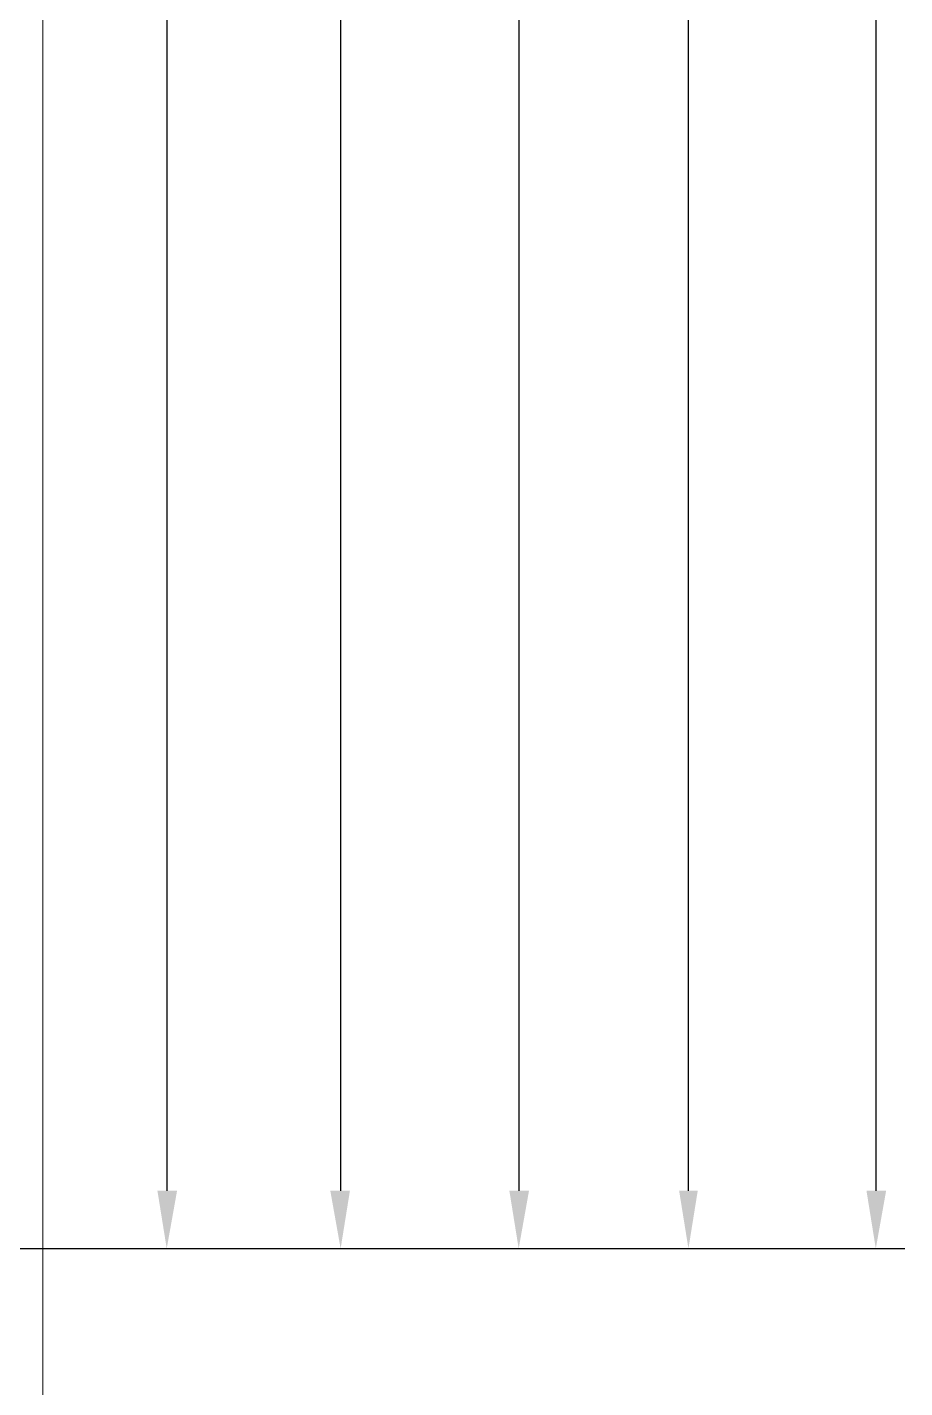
# Model space of a CAD drawing. Header units: millimetres. Extents: x 0 to 841, y 0 to 1189.
# Drawn here: x 335.8 to 371.6, y 401.2 to 456.9 of the extents above; entities that cross this region are included whole.
import ezdxf

# ---------------------------------------------------------------- set-up
doc = ezdxf.new("R2010")
doc.units = ezdxf.units.MM
doc.layers.add('C00-00-00', color=7, linetype='Continuous')
doc.layers.add('CBF-BF-BF', color=7, linetype='Continuous', true_color=0xbfbfbf)

msp = doc.modelspace()

# ---------------------------------------------------------------- hatches: boundary and pattern name
at = {"layer": 'C00-00-00'}
h = msp.add_hatch(color=256, dxfattribs=at)
h.dxf.hatch_style = 2
h.paths.add_polyline_path([(341.079667, 409.262439), (341.884, 409.262439), (341.460667, 406.891772)])
h = msp.add_hatch(color=256, dxfattribs=at)
h.dxf.hatch_style = 2
h.paths.add_polyline_path([(348.149333, 409.262439), (348.953667, 409.262439), (348.572667, 406.891772)])
h = msp.add_hatch(color=256, dxfattribs=at)
h.dxf.hatch_style = 2
h.paths.add_polyline_path([(355.473, 409.262439), (356.277333, 409.262439), (355.854, 406.891772)])
h = msp.add_hatch(color=256, dxfattribs=at)
h.dxf.hatch_style = 2
h.paths.add_polyline_path([(362.415667, 409.262439), (363.177667, 409.262439), (362.796667, 406.891772)])
h = msp.add_hatch(color=256, dxfattribs=at)
h.dxf.hatch_style = 2
h.paths.add_polyline_path([(370.078, 409.262439), (370.882333, 409.262439), (370.459, 406.891772)])

# ---------------------------------------------------------------- linework, layer by layer
at = {"layer": 'C00-00-00', "lineweight": 25}
for points in [[(370.459, 822.434361), (370.459, 822.434361), (370.459, 409.261028), (370.459, 409.261028)], [(362.796667, 409.261028), (362.796667, 409.261028), (362.796667, 773.835694), (362.796667, 773.835694)], [(355.854, 759.738694), (355.854, 759.738694), (355.854, 409.261028), (355.854, 409.261028)], [(348.572667, 729.470361), (348.572667, 729.470361), (348.572667, 409.261028), (348.572667, 409.261028)], [(341.460667, 702.969694), (341.460667, 702.969694), (341.460667, 409.261028), (341.460667, 409.261028)], [(315.002333, 406.890361), (315.002333, 406.890361), (342.646, 406.890361), (342.646, 406.890361)], [(315.002333, 406.890361), (315.002333, 406.890361), (363.982, 406.890361), (363.982, 406.890361)], [(315.595, 406.890361), (315.595, 406.890361), (371.644333, 406.890361), (371.644333, 406.890361)], [(316.187667, 406.890361), (316.187667, 406.890361), (349.715667, 406.890361), (349.715667, 406.890361)], [(316.780333, 406.890361), (316.780333, 406.890361), (357.039333, 406.890361), (357.039333, 406.890361)]]:
    msp.add_open_spline(points, degree=3, dxfattribs=at)
at = {"layer": 'CBF-BF-BF', "lineweight": 9}
msp.add_lwpolyline([(336.400001, 0), (336.400001, 1189.000035)], dxfattribs=at)

doc.saveas('drawing.dxf')
